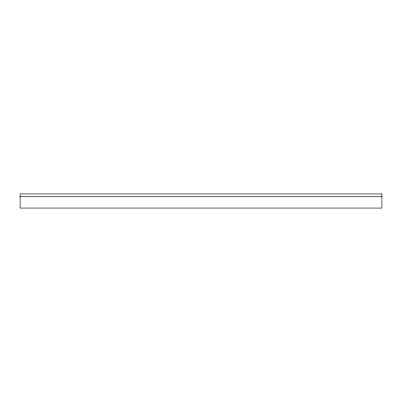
<?xml version="1.0" encoding="UTF-8"?>
<svg xmlns="http://www.w3.org/2000/svg" width="402" height="402" viewBox="0 0 402 402"><rect width="100%" height="100%" fill="white"/><g stroke="black" fill="none" stroke-linecap="round" stroke-linejoin="round"><path stroke-width="0.6" d="M20.1 196.759L381.9 196.759M381.9 193.935L20.1 193.935L20.1 208.065L381.9 208.065L381.9 193.935"/></g></svg>
